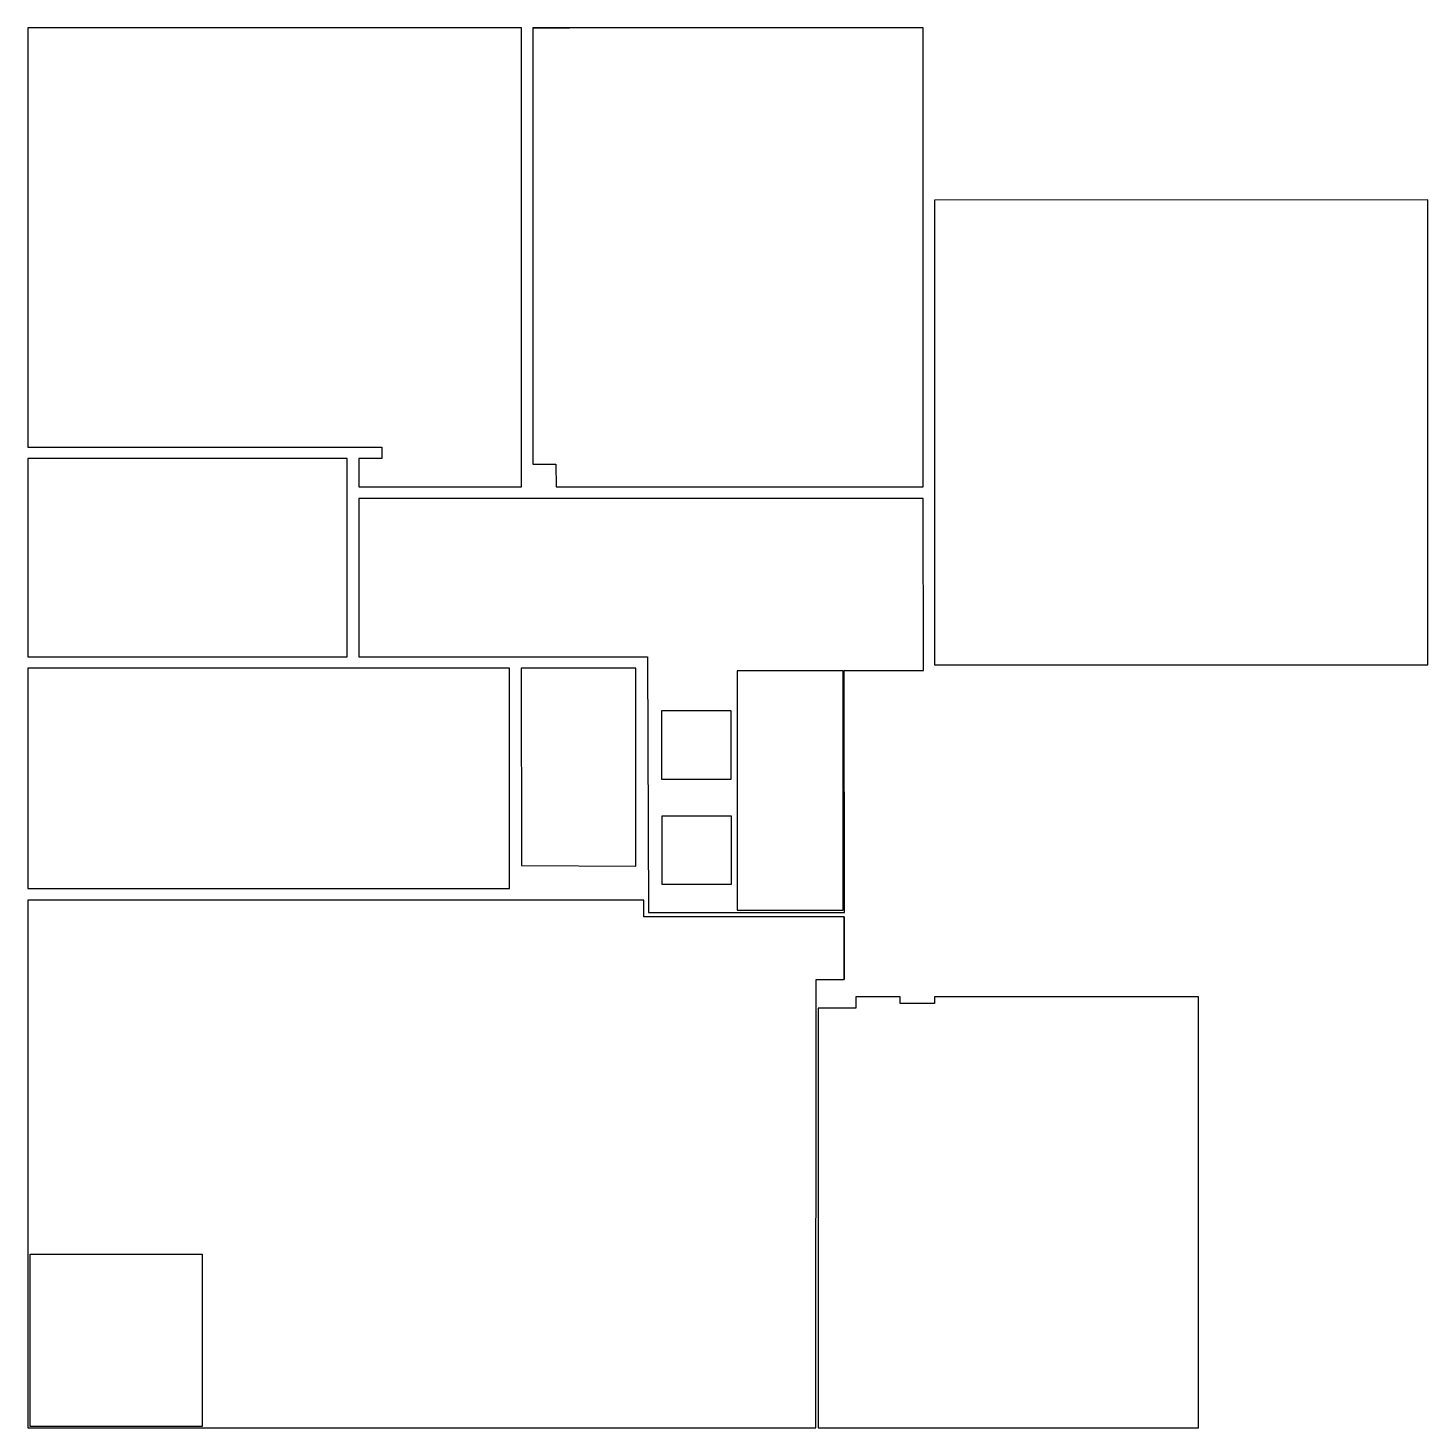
# Model space of a CAD drawing. Header units: metres. Extents: x 2323 to 14523, y 846 to 13046.
import ezdxf

# ---------------------------------------------------------------- set-up
doc = ezdxf.new("R2010")
doc.units = ezdxf.units.M
doc.layers.add('AREE LEONARDO', color=5, linetype='Continuous')

msp = doc.modelspace()

# ---------------------------------------------------------------- linework, layer by layer
at = {"layer": 'AREE LEONARDO', "color": 5}
for points in [[(2323, 13046), (2323, 9394), (5406, 9394), (5406, 9295), (5206, 9294), (5206, 9046), (6623, 9046), (6623, 13046), (2323, 13046)], [(6723, 13046), (6723, 9246), (6923, 9246), (6925, 9046), (10123, 9046), (10123, 13046), (6723, 13046), (7041, 13046)], [(10223, 11546), (10224, 7496), (14523, 7496), (14523, 11547), (10223, 11546)], [(5206, 8946), (5206, 7567), (7721, 7567), (7730, 5338), (9440, 5338), (9436, 7446), (10126, 7446), (10123, 8946), (5206, 8946)], [(6620, 7467), (6623, 5746), (7620, 5743), (7621, 7467), (6620, 7467)], [(9436, 4753), (9436, 5301), (7690, 5301), (7690, 5446), (2323, 5446), (2323, 846), (9189, 846), (9193, 4503), (9193, 4753), (9436, 4753), (9436, 5301)]]:
    msp.add_lwpolyline(points, close=True, dxfattribs=at)
at = {"layer": 'AREE LEONARDO', "color": 3}
for points in [[(2323, 9294), (2323, 7567), (5106, 7567), (5106, 9294), (2323, 9294)], [(2323, 7467), (2323, 5546), (6520, 5546), (6520, 7467), (2323, 7467)], [(9536, 4603), (9536, 4503), (9209, 4503), (9209, 846), (12523, 846), (12523, 4603), (10223, 4603), (10223, 4546), (9923, 4546), (9923, 4603), (9536, 4603)]]:
    msp.add_lwpolyline(points, close=True, dxfattribs=at)
at = {"layer": 'AREE LEONARDO', "color": 2}
for points in [[(9427, 7445), (8502, 7445), (8502, 5359), (9427, 5359)], [(2343, 2359), (3840, 2359), (3840, 858), (2343, 858)]]:
    msp.add_lwpolyline(points, close=True, dxfattribs=at)
at = {"layer": 'AREE LEONARDO', "color": 1}
for points in [[(7847, 7098), (8447, 7098), (8447, 6498), (7847, 6498)], [(7850, 6181), (8450, 6181), (8450, 5581), (7850, 5581)]]:
    msp.add_lwpolyline(points, close=True, dxfattribs=at)

doc.saveas('drawing.dxf')
